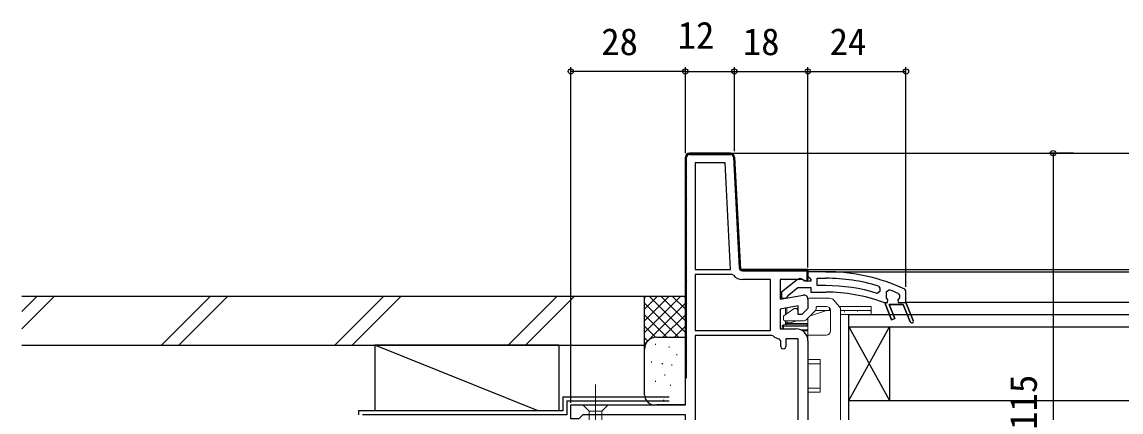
# Model space of a CAD drawing. Units: millimetres, scale not verified. Extents: x -525 to 525, y -783 to 778.
# Drawn here: x -338 to -69, y -590.7 to -495.3 of the extents above; entities that cross this region are included whole.
import ezdxf
from ezdxf.enums import TextEntityAlignment as Align

# ---------------------------------------------------------------- set-up
doc = ezdxf.new("R2010")
doc.units = ezdxf.units.MM
doc.header["$LTSCALE"] = 4
for name, color, linetype in [('0-3_YKK_11', 7, 'Continuous'), ('0-4_YKK_12', 2, 'Continuous'), ('0-7_YKK_D', 6, 'Continuous'), ('0-9_YSS_K', 3, 'Continuous'), ('0-A_YSS_KE', 3, 'Continuous')]:
    doc.layers.add(name, color=color, linetype=linetype)
doc.layers.add('0-5_YKK_13', color=4, linetype='Continuous', lineweight=18)
doc.styles.add('ＭＳ ゴシック', font='')
doc.styles.get('ＭＳ ゴシック').set_extended_font_data('MS Gothic')

msp = doc.modelspace()

# ---------------------------------------------------------------- linework, layer by layer
at = {"layer": '0-3_YKK_11'}
for p, q in [((-175.66, -588.946), (-175.66, -528.346)), ((-175.211, -527.512), (-174.992, -527.73)), ((-174.66, -527.346), (-164.609, -527.346)), ((-164.609, -527.346), (-174.66, -527.346)), ((-174.66, -527.646), (-164.609, -527.646)), ((-172.547, -527.346), (-172.247, -527.646)), ((-169.719, -527.346), (-169.419, -527.646)), ((-166.89, -527.346), (-166.59, -527.646)), ((-163.91, -528.31), (-162.491, -555.388)), ((-175.66, -529.89), (-175.36, -530.19)), ((-163.798, -530.438), (-163.481, -530.755)), ((-175.66, -532.719), (-175.36, -533.019)), ((-163.642, -533.423), (-163.325, -533.74)), ((-175.66, -535.547), (-175.36, -535.847)), ((-163.486, -536.408), (-163.168, -536.725)), ((-175.66, -538.376), (-175.36, -538.676)), ((-163.329, -539.393), (-163.012, -539.71)), ((-175.66, -541.204), (-175.36, -541.504)), ((-163.173, -542.378), (-162.856, -542.695)), ((-175.66, -544.033), (-175.36, -544.333)), ((-163.016, -545.363), (-162.699, -545.68)), ((-175.66, -546.861), (-175.36, -547.161)), ((-162.86, -548.348), (-162.543, -548.665)), ((-175.66, -549.689), (-175.36, -549.989)), ((-162.703, -551.332), (-162.386, -551.649)), ((-175.66, -552.518), (-175.36, -552.818)), ((-175.66, -555.346), (-175.36, -555.646)), ((-162.547, -554.317), (-162.23, -554.634)), ((-161.018, -555.846), (-160.718, -556.146)), ((-158.189, -555.846), (-157.889, -556.146)), ((-155.361, -555.846), (-155.061, -556.146)), ((-152.533, -555.846), (-152.233, -556.146)), ((-149.704, -555.846), (-149.404, -556.146)), ((-146.876, -555.846), (-146.576, -556.146)), ((-175.66, -558.175), (-175.36, -558.475)), ((-145.96, -556.762), (-145.66, -557.062)), ((-175.66, -561.003), (-175.36, -561.303)), ((-175.66, -563.832), (-175.36, -564.132)), ((-175.66, -566.66), (-175.36, -566.96)), ((-175.66, -569.488), (-175.36, -569.788)), ((-175.66, -572.317), (-175.36, -572.617)), ((-175.66, -575.145), (-175.36, -575.445)), ((-175.66, -577.974), (-175.36, -578.274)), ((-175.66, -580.802), (-175.36, -581.102))]:
    msp.add_line(p, q, dxfattribs=at)
for points in [[(-175.66, -528.346), (-175.66, -582.346), (-175.36, -582.346), (-175.36, -528.346)], [(-161.692, -556.146), (-145.96, -556.146), (-145.96, -558.705), (-145.66, -558.246), (-146.425, -558.67), (-147.104, -558.246), (-152.46, -558.246), (-152.46, -563.054), (-146.834, -562.062)], [(-141.293, -556.346), (-145.661, -556.346), (-145.661, -557.446), (-145.223, -557.942), (-144.961, -558.24), (-144.961, -558.646), (-146.361, -558.646), (-146.761, -558.446)], [(-163.903, -557.223), (-164.284, -557.046), (-173.26, -557.046), (-173.26, -570.746)], [(-173.26, -570.746), (-154.86, -570.746), (-154.86, -558.246), (-161.692, -558.246)], [(-148.177, -558.259), (-152.161, -561.371), (-152.161, -562.846), (-151.059, -562.846), (-150.56, -562.371), (-150.368, -562.001), (-148.122, -560.246), (-144.961, -560.246), (-144.961, -561.346), (-141.293, -561.346)], [(-141.293, -559.746), (-143.361, -559.746), (-143.361, -557.946), (-141.293, -557.946)], [(-128.416, -559.855), (-128.061, -560.333), (-128.061, -561.17), (-128.708, -561.648)], [(-120.632, -568.594), (-122.323, -564.346), (-125.8, -564.346), (-124.426, -567.798), (-125.169, -568.094), (-126.661, -564.346), (-126.661, -563.846), (-126.161, -563.846), (-126.086, -563.256), (-126.461, -562.772), (-126.461, -562.746), (-126.461, -561.211), (-125.786, -560.742)], [(-123.561, -561.641), (-123.261, -562.099), (-123.261, -562.772), (-123.636, -563.256), (-123.561, -563.846), (-121.661, -563.846), (-119.889, -568.298), (-121.661, -563.846), (-121.661, -561.064), (-121.95, -560.611)], [(-145.66, -563.046), (-145.66, -565.346), (-147.16, -566.846), (-148.06, -566.846), (-148.06, -564.715), (-152.46, -565.491), (-152.46, -570.346), (-148.56, -570.346)], [(-127.278, -563.816), (-127.107, -563.846), (-126.661, -563.846), (-126.661, -564.346), (-125.169, -568.094), (-124.426, -567.798), (-125.8, -564.346), (-122.323, -564.346), (-120.632, -568.594)], [(-173.26, -571.946), (-173.26, -616.346), (-152.26, -616.346), (-152.26, -614.446)], [(-154.115, -572.084), (-154.46, -571.946), (-173.26, -571.946)], [(-152.26, -574.646), (-152.26, -573.231), (-152.708, -572.733)], [(-151.06, -614.446), (-151.06, -616.346), (-148.06, -616.346), (-148.06, -572.746), (-151.06, -572.746), (-151.06, -574.646)], [(-145.66, -573.246), (-145.66, -623.946), (-133.36, -623.946), (-133.36, -616.846)], [(-167.86, -642.346), (-170.502, -642.346), (-170.685, -642.226), (-171.235, -642.226), (-171.418, -642.346), (-175.66, -642.346), (-175.66, -591.346), (-200.76, -591.346), (-201.26, -591.846), (-201.76, -592.346), (-203.66, -592.346), (-203.66, -588.946), (-175.66, -588.946)]]:
    msp.add_lwpolyline(points, dxfattribs=at)
for points in [[(-164.57, -555.846), (-165.938, -529.746), (-173.26, -529.746), (-173.26, -555.846)], [(-163.61, -528.294), (-162.166, -555.846), (-145.66, -555.846), (-145.66, -558.246), (-145.66, -555.846), (-162.166, -555.846)]]:
    msp.add_lwpolyline(points, close=True, dxfattribs=at)
for centre, radius, start, end in [((-174.66, -528.346), 1, 90.00001, 179.99999), ((-174.66, -528.346), 1, 90.00001, 179.99999), ((-174.66, -528.346), 0.7, 90.00001, 179.99999), ((-164.609, -528.346), 1, 3.00003, 90), ((-164.609, -528.346), 1, 3.00003, 90), ((-164.609, -528.346), 0.7, 3.00002, 89.99999), ((-161.692, -555.346), 0.8, 183.00004, 270.00001), ((-141.293, -602.346), 46, 65.13402, 89.99999), ((-161.692, -555.346), 2.9, 220.32022, 270.00001), ((-147.561, -559.046), 1, 36.86989, 128.08672), ((-141.293, -602.346), 44.4, 73.13981, 90.00001), ((-146.66, -563.046), 1, 360, 99.99998), ((-141.293, -602.346), 42.6, 72.81723, 90.00001), ((-141.293, -602.346), 41, 70.01112, 90.00001), ((-141.293, -602.346), 44.4, 66.46078, 69.55779), ((-120.261, -568.446), 0.4, 201.69939, 21.69941), ((-120.261, -568.446), 0.4, 201.69939, 21.69941), ((-152.46, -570.346), 2.4, 226.39716, 264.0622), ((-148.56, -573.246), 2.9, 0.00001, 89.99999), ((-151.66, -574.646), 0.6, 179.99999, 0.00001)]:
    msp.add_arc(centre, radius, start, end, dxfattribs=at)
at = {"layer": '0-4_YKK_12'}
for p, q in [((-165.662, -527.346), (-2.162, -527.346)), ((-146.16, -555.846), (-2.162, -555.846)), ((-141.293, -556.346), (-2.162, -556.346)), ((-2.162, -563.846), (-121.66, -563.846)), ((-135.66, -566.848), (-2.162, -566.848)), ((-135.66, -611.846), (-135.66, -566.848)), ((-135.66, -569.846), (-2.162, -569.846)), ((-135.66, -569.846), (-125.66, -587.846)), ((-135.66, -587.846), (-125.66, -569.846)), ((-125.66, -569.846), (-125.66, -587.846)), ((-135.66, -587.846), (-2.162, -587.846))]:
    msp.add_line(p, q, dxfattribs=at)
at = {"layer": '0-5_YKK_13'}
for p, q in [((-145.68, -562.846), (-145.66, -562.846)), ((-145.66, -563.046), (-145.66, -562.846)), ((-145.66, -563.046), (-145.66, -564.639)), ((-140.381, -562.846), (-145.46, -562.846)), ((-137.726, -565.264), (-139.21, -563.409)), ((-151.66, -567.393), (-151.66, -568.046)), ((-149.012, -565.383), (-151.532, -567.147)), ((-151.16, -566.887), (-151.16, -565.261)), ((-150.86, -565.209), (-150.86, -566.677)), ((-148.575, -565.346), (-148.897, -565.346)), ((-148.06, -566.039), (-148.402, -565.446)), ((-146.185, -568.2), (-143.806, -565.821)), ((-143.832, -565.846), (-140.16, -565.846)), ((-143.66, -565.468), (-143.66, -565.046)), ((-143.46, -564.846), (-141.16, -564.846)), ((-141.26, -564.846), (-143.46, -564.846)), ((-141.16, -564.846), (-141.26, -564.846)), ((-140.41, -565.185), (-140.41, -565.846)), ((-140.16, -565.846), (-140.16, -570.846)), ((-140.16, -566.848), (-140.16, -566.848)), ((-130.46, -564.846), (-138.06, -564.846)), ((-137.66, -611.846), (-137.66, -565.452)), ((-137.66, -565.846), (-130.46, -565.846)), ((-137.66, -565.846), (-137.66, -566.848)), ((-130.16, -566.848), (-137.66, -566.848)), ((-136.707, -566.116), (-136.707, -566.216)), ((-133.532, -566.016), (-133.532, -566.116)), ((-131.944, -566.81), (-131.944, -566.848)), ((-130.46, -565.846), (-130.16, -565.846)), ((-130.357, -565.916), (-130.357, -566.016)), ((-130.16, -566.848), (-130.16, -565.846)), ((-151.96, -570.346), (-151.96, -569.646)), ((-151.66, -569.346), (-145.96, -569.346)), ((-151.66, -569.646), (-151.66, -569.346)), ((-145.96, -569.646), (-151.66, -569.646)), ((-151.36, -568.346), (-146.539, -568.346)), ((-151.16, -569.046), (-151.16, -568.346)), ((-150.86, -569.046), (-151.16, -569.046)), ((-150.86, -568.346), (-150.86, -569.046)), ((-149.677, -568.766), (-148.442, -568.346)), ((-145.96, -569.346), (-145.96, -569.646)), ((-145.66, -567.675), (-145.66, -571.846)), ((-147.502, -570.546), (-145.66, -570.546)), ((-145.66, -570.846), (-146.932, -570.846)), ((-145.66, -571.846), (-145.66, -577.846)), ((-141.16, -571.846), (-145.66, -571.846)), ((-145.66, -577.846), (-142.66, -577.846)), ((-142.66, -585.846), (-142.66, -577.846)), ((-197.66, -583.946), (-197.66, -618.946)), ((-145.66, -584.846), (-142.66, -584.846)), ((-145.66, -585.846), (-145.66, -584.846)), ((-145.66, -585.846), (-145.66, -594.846)), ((-142.66, -585.846), (-145.66, -585.846)), ((-194.56, -588.946), (-200.76, -588.946)), ((-200.76, -588.946), (-199.21, -590.496)), ((-194.56, -588.946), (-196.11, -590.496)), ((-199.21, -590.496), (-199.21, -609.03)), ((-196.11, -590.496), (-199.21, -590.496)), ((-196.11, -609.03), (-196.11, -590.496))]:
    msp.add_line(p, q, dxfattribs=at)
for points in [[(-145.243, -567.258), (-141.095, -565.846), (-140.16, -565.846)], [(-130.16, -565.846), (-130.16, -564.846), (-130.46, -564.846)], [(-151.96, -569.646), (-151.66, -569.646), (-151.66, -570.346)], [(-150.86, -569.346), (-150.86, -569.046), (-145.66, -569.046)], [(-142.66, -578.846), (-145.66, -578.846), (-145.66, -577.846)]]:
    msp.add_lwpolyline(points, dxfattribs=at)
for centre, radius, start, end in [((-145.46, -563.046), 0.2, 90, 180), ((-140.381, -564.346), 1.5, 38.65981, 90), ((-151.36, -567.393), 0.3, 125, 180), ((-148.897, -565.546), 0.2, 90, 125), ((-148.575, -565.546), 0.2, 30, 90), ((-144.16, -565.468), 0.5, 315, 0), ((-143.46, -565.046), 0.2, 90, 180), ((-141.16, -565.846), 1, 0, 90), ((-137.96, -565.452), 0.3, 0, 38.65981), ((-151.66, -569.646), 0.3, 90, 180), ((-151.36, -568.046), 0.3, 180, 270), ((-151.46, -569.046), 0.3, 270, 0), ((-150.16, -567.346), 1.5, 221.81031, 228.18969), ((-150.16, -567.346), 1.5, 242.18186, 288.79043), ((-146.539, -567.846), 0.5, 270, 315), ((-145.96, -569.046), 0.3, 270, 0), ((-145.96, -569.046), 0.6, 270, 300), ((-141.16, -570.846), 1, 270, 0)]:
    msp.add_arc(centre, radius, start, end, dxfattribs=at)
at = {"layer": '0-7_YKK_D'}
for p, q in [((-203.66, -588.446), (-203.66, -506.346)), ((-175.66, -507.346), (-203.66, -507.346)), ((-175.66, -527.346), (-175.66, -506.346)), ((-175.66, -527.346), (-175.66, -506.346)), ((-175.66, -507.346), (-163.66, -507.346)), ((-163.66, -526.827), (-163.66, -506.346)), ((-163.66, -526.827), (-163.66, -506.346)), ((-163.66, -507.346), (-145.66, -507.346)), ((-145.66, -555.346), (-145.66, -506.346)), ((-145.66, -555.346), (-145.66, -506.346)), ((-145.66, -507.346), (-121.661, -507.346)), ((-121.661, -560.064), (-121.661, -506.346)), ((-80.66, -527.346), (-86.66, -527.346)), ((-85.66, -527.346), (-85.66, -642.346))]:
    msp.add_line(p, q, dxfattribs=at)
for centre in [(-203.66, -507.346), (-175.66, -507.346), (-175.66, -507.346), (-163.66, -507.346), (-163.66, -507.346), (-145.66, -507.346), (-145.66, -507.346), (-121.661, -507.346), (-85.66, -527.346)]:
    msp.add_circle(centre, 0.637, dxfattribs=at)
at = {"layer": '0-9_YSS_K'}
for p, q in [((-338.002, -566.056), (-334.292, -562.346)), ((-338.002, -570.299), (-330.049, -562.346)), ((-303.866, -574.346), (-291.866, -562.346)), ((-299.623, -574.346), (-287.623, -562.346)), ((-261.439, -574.346), (-249.439, -562.346)), ((-257.197, -574.346), (-245.197, -562.346)), ((-219.013, -574.346), (-207.013, -562.346)), ((-214.77, -574.346), (-202.77, -562.346)), ((-185.66, -562.346), (-175.66, -562.346)), ((-185.66, -575.346), (-185.66, -562.346)), ((-176.802, -562.346), (-185.66, -571.204)), ((-179.631, -562.346), (-185.66, -568.376)), ((-182.459, -562.346), (-185.66, -565.547)), ((-185.287, -562.346), (-185.66, -562.719)), ((-175.66, -564.033), (-185.66, -574.033)), ((-177.346, -572.346), (-185.66, -564.033)), ((-175.66, -571.204), (-184.518, -562.346)), ((-175.66, -568.376), (-181.689, -562.346)), ((-175.66, -565.547), (-178.861, -562.346)), ((-175.66, -562.719), (-176.033, -562.346)), ((-180.175, -572.346), (-185.66, -566.861)), ((-175.66, -566.861), (-181.145, -572.346)), ((-182.985, -572.364), (-185.66, -569.689)), ((-175.66, -569.689), (-178.335, -572.364)), ((-184.865, -573.313), (-185.66, -572.518)), ((-182.66, -572.346), (-175.66, -572.346)), ((-211.66, -590.346), (-251.66, -574.346)), ((-251.66, -574.346), (-251.66, -590.346)), ((-206.66, -574.346), (-251.66, -574.346)), ((-206.66, -574.346), (-206.66, -590.346)), ((-185.66, -586.446), (-185.66, -575.346)), ((-182.855, -574.174), (-183.055, -574.174)), ((-179.517, -574.842), (-179.717, -574.842)), ((-177.661, -576.672), (-177.861, -576.672)), ((-183.856, -578.514), (-184.056, -578.514)), ((-181.186, -578.847), (-181.386, -578.847)), ((-178.849, -579.181), (-179.049, -579.181)), ((-182.855, -583.187), (-183.055, -583.187)), ((-180.583, -581.64), (-180.783, -581.64)), ((-179.183, -584.188), (-179.383, -584.188)), ((-183.856, -587.029), (-184.056, -587.029)), ((-175.96, -588.946), (-182.66, -588.946)), ((-180.852, -587.86), (-181.052, -587.86))]:
    msp.add_line(p, q, dxfattribs=at)
for centre, radius, start, end in [((-182.66, -575.346), 3, 90, 180), ((-183.052, -586.367), 2.609, 181.73764, 278.65122)]:
    msp.add_arc(centre, radius, start, end, dxfattribs=at)
at = {"layer": '0-A_YSS_KE'}
for p, q in [((-338.002, -562.346), (-185.66, -562.346)), ((-205.66, -586.946), (-179.66, -586.946)), ((-204.66, -587.946), (-179.66, -587.946)), ((-255.66, -590.346), (-255.66, -591.346))]:
    msp.add_line(p, q, dxfattribs=at)
for points in [[(-338.002, -574.346), (-185.66, -574.346), (-185.66, -562.346)], [(-205.66, -586.946), (-205.66, -590.346), (-255.66, -590.346)], [(-204.66, -587.946), (-204.66, -591.346), (-254.66, -591.346)]]:
    msp.add_lwpolyline(points, dxfattribs=at)

# ---------------------------------------------------------------- texts
at = {"layer": '0-7_YKK_D', "style": 'ＭＳ ゴシック'}
for s, p in [('28', (-196.231, -505.346)), ('12', (-177.54, -503.76)), ('18', (-161.589, -505.346)), ('24', (-140.334, -505.346))]:
    msp.add_text(s, height=6.598, dxfattribs=at).set_placement(p, align=Align.BOTTOM_LEFT)
msp.add_text('115', height=6.598, rotation=90, dxfattribs=at).set_placement((-87.66, -595.022), align=Align.BOTTOM_LEFT)

doc.saveas('drawing.dxf')
